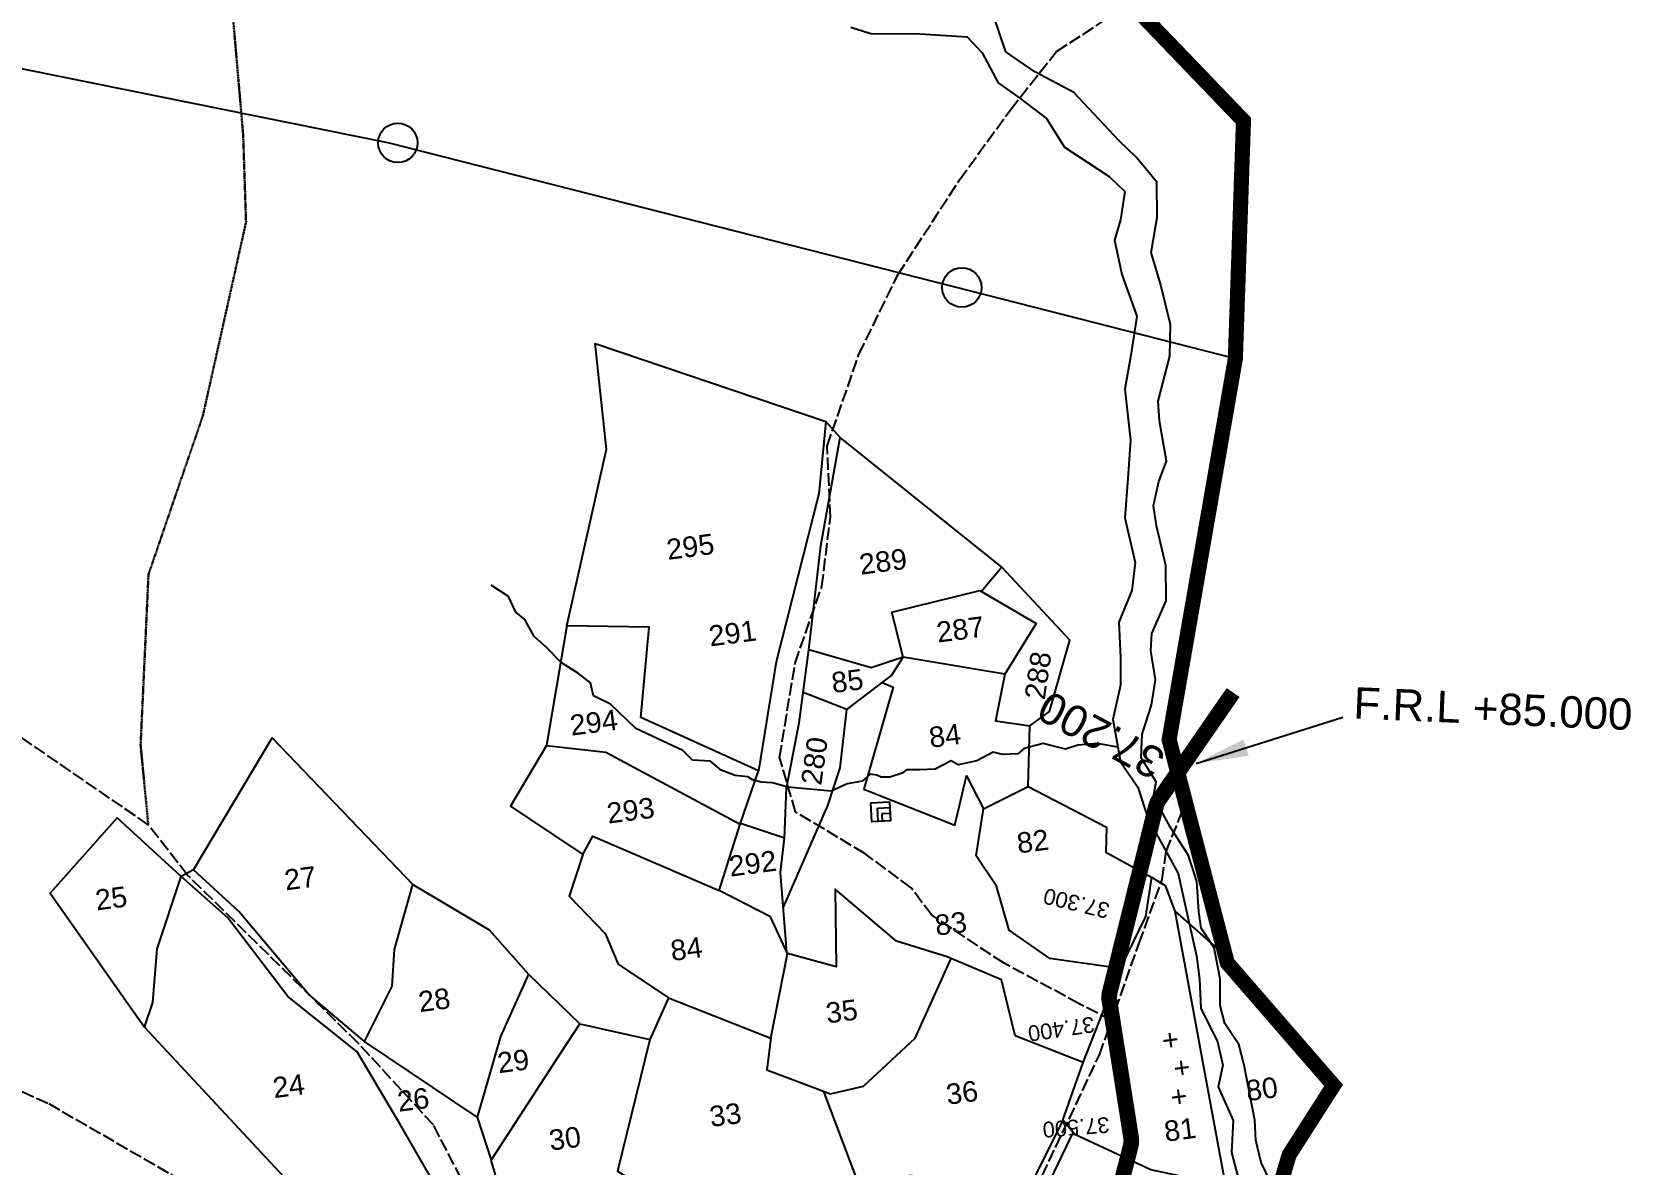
# Model space of a CAD drawing. Header units: inches. Extents: x 325586 to 341753, y 1581072 to 1592491.
# Drawn here: x 336287 to 337816, y 1588244 to 1589327 of the extents above; entities that cross this region are included whole.
import ezdxf

# ---------------------------------------------------------------- set-up
doc = ezdxf.new("R2010")
doc.units = ezdxf.units.IN
doc.header["$MEASUREMENT"] = 0
for name, pattern in [('ACAD_ISO02W100', [15, 12, -3]), ('ACAD_ISO03W100', [30, 12, -18]), ('ACAD_ISO07W100', [3, 0, -3]), ('BORDER', [1.75, 0.5, -0.25, 0.5, -0.25, 0, -0.25])]:
    doc.linetypes.add(name, pattern=pattern)
for name, color, linetype in [('BLOCK', 7, 'Continuous'), ('CARTTRACK', 30, 'ACAD_ISO02W100'), ('laying', 4, 'Continuous'), ('NALA', 4, 'Continuous'), ('ROUND WELL', 5, 'Continuous'), ('SQUAREWELL', 5, 'Continuous'), ('SURVEY_BND', 7, 'Continuous'), ('TEXT', 7, 'Continuous')]:
    doc.layers.add(name, color=color, linetype=linetype)
doc.layers.add('FOOTPATH', color=150, linetype='ACAD_ISO07W100', lineweight=30)
doc.layers.add('VILL_BOUNDARY', color=6, linetype='BORDER', lineweight=30)
doc.styles.get("Standard").update_dxf_attribs({"font": 'arial.ttf'})
doc.dimstyles.get("Standard").update_dxf_attribs({"dimtxt": 0.18, "dimasz": 0.18, "dimexe": 0.18, "dimexo": 0.0625, "dimgap": 0.09, "dimtad": 0, "dimtih": 1, "dimtoh": 1, "dimdec": 4, "dimzin": 0, "dimdsep": 46, "dimtxsty": 'Standard', "dimcen": 0.09, "dimadec": 0, "dimazin": 0, "dimtfac": 1, "dimtdec": 4, "dimtofl": 0, "dimtmove": 0, "dimatfit": 3, "dimfxl": 0, "dimtolj": 1, "dimtzin": 0, "dimarcsym": 0})

msp = doc.modelspace()

# ---------------------------------------------------------------- linework, layer by layer
at = {"layer": 'BLOCK', "color": 1, "const_width": 15}
msp.add_lwpolyline([(337332.8344386378, 1587316.076685518), (337309.6642432322, 1587330.062849098, 0.0005949298973185158), (337309.6234675071, 1587330.087396293), (336953.4825056018, 1587543.909155212, -0.3550036470529136), (336951.3331746947, 1587549.836941804), (337031.1095716946, 1587779.437303902, 0.06751539500085268), (337032.1755584609, 1587784.707296269), (337050.6980181427, 1588070.343121882, -0.3941627113332651), (337055.6666182184, 1588075.019525599), (337286.1426225703, 1588075.983860346, 0.3409103404550006), (337290.9632876927, 1588079.735197176), (337337.9631947289, 1588261.979734664, 0.1027004002690154), (337338.3509586314, 1588270.100761375), (337317.634885901, 1588400.988675444, -0.1005058027726782), (337317.9799858842, 1588408.941247577), (337362.118607439, 1588586.455269048, -0.09056763052828656), (337365.0774717546, 1588593.004343768), (337435.8791042792, 1588695.394396958)], format="xyb", dxfattribs=at)
at = {"layer": 'BLOCK', "color": 2}
for p in [(337412.0918258713, 1588660.994332799), (337359.6784706512, 1588576.641675445), (337335.5483554758, 1588479.596647022), (337320.6331880097, 1588382.044857575), (337336.2659335023, 1588283.274329236)]:
    msp.add_point(p, dxfattribs=at)
at = {"layer": 'CARTTRACK'}
for points in [[(336733.0554887597, 1588164.544287974), (336718.4386962709, 1588190.982074981), (336671.3405808631, 1588282.156872612), (336599.2788549286, 1588360.450138247), (336436.2905938951, 1588520.974167277), (336398.6708031955, 1588569.047840361), (336244.4145955528, 1588674.9452046), (336044.7876456516, 1588777.462087019), (335757.4616015383, 1588932.639037364), (335627.5057065951, 1589011.633561666), (335513.9948366801, 1589094.60701353), (335318.1991476781, 1589294.689496901), (335193.0871912124, 1589470.317592993), (335065.0901943899, 1589680.586360246)], [(337319.7718864963, 1588381.903428069), (337288.7626351336, 1588398.055331289), (337216.8643841796, 1588436.624855635), (337147.7461206312, 1588482.579541778), (337127.9617612712, 1588508.849062515), (337083.7383406968, 1588541.559241494), (337017.4973434036, 1588581.247693441), (337002.3507496765, 1588633.43660679), (337017.1234567802, 1588723.559391235), (337042.6601040711, 1588796.546377739), (337050.9382106363, 1588863.070558552), (337047.7361996576, 1588930.837970373), (337078.1569657636, 1589018.535982012), (337115.3801700567, 1589094.564121031), (337174.2968224637, 1589185.233343015), (337222.9752255423, 1589252.290718169), (337267.0489174637, 1589307.954742362), (337337.9382325439, 1589353.93163523)], [(336168.6896735706, 1588363.365824283), (336303.4899700675, 1588302.625898424), (336457.0272374381, 1588213.892386211), (336561.2618082415, 1588151.858552275), (336740.1816058222, 1588165.070500797), (336832.3529189095, 1588121.075986289), (336962.823775864, 1588056.479381894), (336995.1631322632, 1588045.525803294), (337126.3498288715, 1588086.083767766), (337157.406973193, 1588094.758476972), (337215.2426920412, 1588062.282060241), (337242.274789228, 1588064.619914383), (337245.9736544751, 1588161.761378068), (337253.2997761914, 1588233.626367034), (337308.1065984782, 1588349.070667023), (337346.0579677177, 1588455.887424199), (337368.1779643081, 1588516.661647983), (337371.7800956478, 1588543.387545394), (337390.6016612112, 1588589.471551419)]]:
    msp.add_lwpolyline(points, dxfattribs=at)
at = {"layer": 'FOOTPATH', "ltscale": 0.01}
msp.add_lwpolyline([(336398.6708031955, 1588569.047840361), (336391.3427917805, 1588645.315606277), (336398.8885731433, 1588808.29040422), (336450.8347296789, 1588959.69919711), (336492.1499241163, 1589144.755179007), (336489.395337576, 1589228.466400454), (336474.7936445599, 1589397.137019765), (336476.584929271, 1589601.327658119), (336457.6872677587, 1589807.490586455), (336457.728383571, 1589835.300956795)], dxfattribs=at)
at = {"layer": 'NALA'}
for points in [[(337471.483159373, 1588228.384606681), (337462.7450224616, 1588246.336147757), (337457.7253970537, 1588267.504510764), (337456.6886054896, 1588286.853438708), (337446.5579552727, 1588339.352341756), (337441.2482395035, 1588358.92856824), (337427.8630127558, 1588379.017875142), (337423.6236916761, 1588396.287110084), (337423.6755111596, 1588421.825154481), (337417.8556355425, 1588451.278610629), (337405.2312113024, 1588470.094993987), (337403.229807166, 1588485.767675196), (337401.2042425206, 1588514.898444674), (337393.3806751524, 1588539.725492873), (337375.9207937906, 1588566.404799575), (337359.7020868923, 1588595.935315449), (337362.4329721646, 1588610.005125062), (337347.939274188, 1588632.841968815), (337349.0407237593, 1588655.642668535), (337358.0146801202, 1588683.274308929), (337361.6139035508, 1588707.511325684), (337357.0896989281, 1588735.579952302), (337358.0750267279, 1588751.876802298), (337371.7686640659, 1588782.943151198), (337371.5799818201, 1588816.813496471), (337362.5844208042, 1588854.621035422), (337359.6896518825, 1588873.958771931), (337364.7228164231, 1588897.153242026), (337372.0581914491, 1588916.343007081), (337365.5736723365, 1588954.981240274), (337364.3376666758, 1588973.711717081), (337375.4714060261, 1589016.735208818), (337376.1636901432, 1589047.17188202), (337366.4015474318, 1589085.803120969), (337357.5834657152, 1589115.962238996), (337363.235836272, 1589149.217314907), (337363.1164366736, 1589183.053894817), (337343.6205670757, 1589206.718739672), (337326.8221602636, 1589222.562600831), (337283.5674288112, 1589268.688915253), (337246.3292238493, 1589288.548021563), (337218.4773587563, 1589307.453139466), (337207.0407182205, 1589341.224708726)], [(337070.3742878879, 1589331.031335939), (337089.4065677782, 1589324.97303676), (337136.4756341428, 1589324.663919715), (337181.6873036198, 1589321.990279152), (337196.1161761673, 1589306.625323741), (337211.2560440095, 1589277.991552106), (337231.8878485592, 1589263.242074178), (337257.401738874, 1589243.984614742), (337274.7421545848, 1589216.601288343), (337317.3432571045, 1589188.589631895), (337332.2920331194, 1589174.101900593), (337328.3590182228, 1589146.994258686), (337322.5915129199, 1589127.745415158), (337329.4639663261, 1589094.704882021), (337343.7806746761, 1589054.985150597), (337338.1311075233, 1589017.593043046), (337332.4828304556, 1588985.352579036), (337337.9263184603, 1588936.663630857), (337335.3555675118, 1588900.002731201), (337332.5028232103, 1588862.180353049), (337342.326178659, 1588819.667654588), (337338.994380564, 1588792.911986335), (337326.5024914993, 1588762.753724975), (337328.3252154946, 1588728.737480567), (337328.3801278158, 1588702.415859044), (337320.9996683623, 1588669.691503779), (337328.3300305885, 1588629.24726301), (337344.9215218919, 1588604.947513693), (337354.7031044147, 1588574.332778363), (337368.5956654479, 1588549.173413346), (337383.334339068, 1588522.394362154), (337389.654640573, 1588493.379189654), (337400.8689594188, 1588443.657150154), (337403.8483825415, 1588421.4047472), (337405.1170466057, 1588393.920052161), (337421.0583257853, 1588361.650628058), (337426.1106737719, 1588339.308336926), (337421.5628312821, 1588318.688887301), (337436.0771664086, 1588286.325295883), (337434.2748472872, 1588255.785828408), (337443.9969587027, 1588219.596042873)], [(337325.8294285928, 1588643.043982198), (337306.1587765813, 1588646.641048025), (337287.3259332609, 1588645.159650679), (337275.7163306329, 1588641.231712411), (337262.7853163022, 1588644.316927647), (337254.1477899636, 1588646.687685589), (337235.9630359567, 1588641.935165258), (337230.0865242457, 1588636.897616861), (337215.4715521418, 1588636.114489246), (337206.3625697708, 1588638.459984721), (337190.7369622828, 1588630.066483734), (337172.9732806084, 1588626.281045361), (337166.4204753945, 1588630.11176076), (337150.9103285239, 1588622.299499671), (337136.1703768197, 1588621.347336937), (337123.485254552, 1588621.47937494), (337119.5982535728, 1588618.186405648), (337107.7697167184, 1588614.467897668), (337099.3158603956, 1588614.501954291), (337095.1425989948, 1588616.55126638), (337088.9231012732, 1588617.354467175), (337081.3302188057, 1588610.809579946), (337066.7852444298, 1588608.07355372), (337051.4901479781, 1588601.057947911), (337010.1404370039, 1588605.038302431), (336995.5551574668, 1588609.148356481), (336984.7424796401, 1588609.873414569), (336976.464412204, 1588612.038665298), (336972.0755391953, 1588614.738466289), (336959.9258616933, 1588616.044088207), (336946.2648619228, 1588621.18199348), (336936.3361604534, 1588629.780950371), (336918.9777942628, 1588630.8074375), (336909.6653605877, 1588640.091654754), (336885.7253077605, 1588651.107997646), (336864.9490807864, 1588661.082350874), (336840.5286471482, 1588684.231794007), (336824.4320453425, 1588692.174131413), (336821.4736386781, 1588704.733763651), (336809.8998431099, 1588713.570689095), (336793.3383314537, 1588724.096969694), (336778.4860693178, 1588739.280342849), (336767.5285432959, 1588748.802495961), (336758.8180835037, 1588765.112562857), (336749.9532191673, 1588772.137994114), (336742.9488833478, 1588787.089651675), (336726.3699469765, 1588797.941117746)]]:
    msp.add_lwpolyline(points, dxfattribs=at)
at = {"layer": 'ROUND WELL'}
for centre in [(336637.2807962378, 1589220.559784307), (337176.5329792299, 1589082.455572435)]:
    msp.add_circle(centre, 18.83083042664366, dxfattribs=at)
at = {"layer": 'SQUAREWELL'}
for points in [[(337089.5554423679, 1588589.85352905), (337107.3283783576, 1588590.805872774), (337108.2977538291, 1588572.715085003), (337090.5248178394, 1588571.762741279)], [(337095.9298461716, 1588584.938792242), (337107.6092253095, 1588585.564619254), (337108.2977538291, 1588572.715085003), (337096.6183746913, 1588572.089257991)], [(337100.282123598, 1588579.746150164), (337107.8991315013, 1588580.154299368), (337108.2977538291, 1588572.715085003), (337100.6807459259, 1588572.306935799)]]:
    msp.add_lwpolyline(points, close=True, dxfattribs=at)
at = {"layer": 'SURVEY_BND'}
for points in [[(333542.7327313455, 1587218.191042998), (333926.3386712223, 1587450.726428002), (334237.1189129507, 1587634.454006708), (334371.2247916476, 1587721.990656926), (334542.2969787668, 1587898.435814396), (334586.988151974, 1588050.051862001), (334709.9979317624, 1588191.391080642), (334759.5618194591, 1588233.016213148), (334883.4819225445, 1588383.152702797), (335152.6670315203, 1588633.021810818), (335295.4656202995, 1588782.039518528), (335511.7260828778, 1588991.426774467), (335720.6922581415, 1589187.096422365), (335807.9013988409, 1589270.838833535), (336188.5760288603, 1589309.377737292), (336629.1481765581, 1589220.634290206), (337169.8945375013, 1589083.152137035), (337438.0419238686, 1589014.427261314)], [(336798.9365315374, 1588758.964819739), (336836.6444621337, 1588928.002960168), (336826.0955730311, 1589028.77931926), (337046.3725431066, 1588954.37653714), (337039.8661454772, 1588885.215969737), (336999.1411793497, 1588724.805577645), (336982.1673733707, 1588620.673078564), (336869.5299896552, 1588671.639094457), (336877.5740159161, 1588757.892253523), (336798.9365315374, 1588758.964819739)], [(337007.1271771226, 1588556.253739477), (337008.8059382013, 1588603.894791956), (337021.0328347964, 1588666.562141075), (337030.2117122582, 1588736.17320873), (337041.8466152542, 1588835.475469789), (337060.2218839395, 1588939.18080321), (337046.3725431066, 1588954.37653714)], [(337214.8700452916, 1588815.086394396), (337060.2218839395, 1588939.18080321)], [(337217.6039812797, 1588712.97272904), (337208.6352499106, 1588668.211850057), (337241.6717763437, 1588663.433429805), (337260.2746513701, 1588677.200075637), (337279.8957617107, 1588745.374748591), (337214.8700452916, 1588815.086394396), (337195.4806635124, 1588791.981892477)], [(337120.3870398171, 1588729.320379086), (337109.6247811205, 1588772.007109597), (337193.7710518527, 1588792.994785863), (337247.4495974192, 1588761.191865332), (337217.6039812797, 1588712.97272904), (337120.3870398171, 1588729.320379086)], [(336798.9365315374, 1588758.964819739), (336779.4908005786, 1588644.796643524), (336836.2379109052, 1588638.242436875), (336964.4833313116, 1588569.593022532), (336982.1673733707, 1588620.673078564)], [(337066.6610773781, 1588679.063985161), (337109.2733313682, 1588711.696727881), (337120.3870398171, 1588729.320379086), (337089.9649261626, 1588718.968506229), (337030.2117122582, 1588736.17320873)], [(337100.3662781018, 1588704.875648252), (337110.7676018316, 1588700.564147315), (337082.692143301, 1588603.080485908), (337169.8385699089, 1588568.697118801), (337180.887622004, 1588615.76547843), (337197.1109012581, 1588584.359579756), (337239.9121548563, 1588605.695400909), (337241.6717763437, 1588663.433429805)], [(337005.8974147147, 1588490.180806298), (337048.2633837857, 1588587.282866336), (337060.3043688317, 1588623.473418277), (337066.6610773781, 1588679.063985161), (337024.8271319936, 1588695.337454832)], [(336605.2939164636, 1588362.045579239), (336551.8373964112, 1588407.174325719), (336485.4109172802, 1588486.014879167), (336441.9756319259, 1588525.890760178), (336517.1972219932, 1588652.226178541), (336651.7502578033, 1588511.943571305)], [(336779.4908005786, 1588644.796643524), (336745.0481050236, 1588586.882706285), (336814.1579520204, 1588540.444685898), (336823.7537473334, 1588557.982115797), (336944.3868573816, 1588506.107801348), (336964.4833313116, 1588569.593022532)], [(337239.9121548563, 1588605.695400909), (337314.8256205395, 1588566.65369828), (337314.1685853911, 1588542.734837569), (337357.7946396343, 1588519.097361102), (337352.1897597664, 1588481.224666452), (337327.8590230349, 1588431.615029907), (337260.6225032447, 1588441.384167747), (337221.6975371756, 1588468.270951241), (337209.5419294502, 1588510.383152697), (337190.3583299843, 1588539.442089515), (337197.1109012581, 1588584.359579756)], [(336441.9756319259, 1588525.890760178), (336430.0738261233, 1588519.700267135), (336368.8500953959, 1588575.569988491), (336304.8992312314, 1588503.602256232), (336395.1610800695, 1588375.479017658), (336403.0603074343, 1588399.180888499), (336407.1853563944, 1588450.538497236), (336430.0738261233, 1588519.700267135)], [(337009.2429932426, 1588447.337837962), (337003.302332292, 1588523.413035982), (337007.1271771226, 1588556.253739477), (336964.7558057002, 1588570.38006019)], [(336814.1579520204, 1588540.444685898), (336801.1580925009, 1588500.79640533), (336835.6021136314, 1588465.190876168), (336848.0205483453, 1588435.833504908), (336896.2198925487, 1588403.750660249), (336993.799055689, 1588365.157622607), (337009.9251274639, 1588445.876255755), (336993.4846462883, 1588481.102629119), (336944.3868573816, 1588506.107801348)], [(336395.1610800695, 1588375.479017658), (336558.2575283438, 1588200.524422508), (336719.2299563541, 1588144.531410622), (336639.2399345522, 1588283.399605775), (336598.5409943921, 1588352.045280447), (336532.084359355, 1588404.800880546), (336474.6519485492, 1588480.034125097), (336430.0738261233, 1588519.700267135)], [(337357.7946396343, 1588519.097361102), (337371.021102988, 1588511.131074749), (337380.226573014, 1588486.515033877), (337428.5804662592, 1588443.795130615)], [(336713.1442558226, 1588289.609570791), (336605.2939164636, 1588362.045579239), (336631.7658274182, 1588414.910279714), (336634.0545494542, 1588449.717490891), (336651.7502578033, 1588511.943571305), (336724.5256607268, 1588468.536310482), (336762.0701455623, 1588426.386357271)], [(337292.5247501147, 1588341.932967803), (337227.5389466732, 1588367.224017863), (337214.6033987876, 1588420.766830778), (337162.4717223276, 1588442.958545037), (337114.0930020879, 1588457.733920856), (337055.5308693218, 1588507.4905179), (337056.4651696144, 1588433.104424815), (337009.9251274639, 1588445.876255755)], [(337380.226573014, 1588486.515033877), (337428.5038545695, 1588224.099480304), (337357.2308030669, 1588239.171562122), (337284.64422222, 1588273.064464553), (337273.233040849, 1588286.773725129), (337292.5247501147, 1588341.932967803), (337327.8590230349, 1588431.615029907)], [(336993.799055689, 1588365.157622607), (336990.0796485138, 1588334.845942904), (337050.8821693123, 1588311.837518933), (337082.4214542164, 1588319.156040569), (337131.7555904243, 1588364.951587833), (337166.3894087361, 1588441.290841575)], [(336811.2236629157, 1588378.639868348), (336762.0701455623, 1588426.386357271), (336735.3260964308, 1588366.846223577), (336713.1442558226, 1588289.609570791), (336726.4195006302, 1588248.641596964)], [(336896.2198925487, 1588403.750660249), (336878.088797387, 1588363.897793061), (336847.4440242269, 1588237.949864436), (336943.2989940227, 1588178.453045044), (336965.9304544877, 1588188.443074204), (336980.6545089212, 1588226.73519252), (337096.3837954956, 1588186.119961438), (337075.6154253294, 1588232.373704881)], [(336797.2279963001, 1588153.901674805), (336741.1074133537, 1588198.85711304), (336726.4195006302, 1588248.641596964), (336792.9863391127, 1588351.049927437), (336811.2236629157, 1588378.639868348), (336878.088797387, 1588363.897793061)], [(337273.233040849, 1588286.773725129), (337232.6955749535, 1588205.400976934), (337173.5945599591, 1588219.814938427), (337168.1942670235, 1588228.92925115), (337126.7927418896, 1588233.865775661), (337116.5939010784, 1588220.055091599), (337075.6154253294, 1588232.373704881), (337044.7020868223, 1588314.176138389)], [(337247.6079266421, 1588071.468168893), (337250.6571955443, 1588207.704189324), (337282.9561101088, 1588275.092542809)]]:
    msp.add_lwpolyline(points, dxfattribs=at)
at = {"layer": 'VILL_BOUNDARY', "color": 6, "linetype": 'ACAD_ISO03W100', "lineweight": -2, "ltscale": 3, "const_width": 14.45142157897205}
msp.add_lwpolyline([(337239.2192114388, 1589456.644832031), (337445.8021987759, 1589241.703488443), (337438.0419238686, 1589014.427261314), (337374.7215467732, 1588650.383373957), (337430.3292183133, 1588437.087390869), (337531.97001765, 1588319.966543892), (337489.4184524226, 1588253.514240525), (337452.4566337592, 1588126.881469833), (337464.8209048137, 1588110.985038455), (337554.0029102484, 1588072.236722647), (337539.1150055991, 1587972.594503075), (337578.2274848838, 1587968.218054558), (337571.5176000486, 1587928.340123666), (337504.3109175242, 1587814.514126189), (337409.8521711044, 1587611.059315616), (337387.0120563472, 1587540.455028219), (337144.8404382991, 1587338.877216015), (336880.78030485, 1587335.745621367), (336736.9053812592, 1587337.684590775), (336674.2881747152, 1587355.363279149), (336454.4094370796, 1587086.819726099)], dxfattribs=at)

# ---------------------------------------------------------------- texts
at = {"layer": 'BLOCK', "color": 1}
for s, rotation, p in [('F.R.L +85.000', 357.5894278736942, (337550.5249480886, 1588670.610522683)), ('37.200', 151.9275130712095, (337373.2648777461, 1588637.727508576))]:
    msp.add_text(s, height=30, rotation=rotation, dxfattribs=at).set_placement(p)
at = {"layer": 'BLOCK', "color": 0}
for s, rotation, p in [('37.300', 166.4684005327977, (337319.0198613954, 1588493.642529722)), ('37.400', 188.3507525257926, (337302.2085314914, 1588385.844052818)), ('37.500', 184.4846060163247, (337317.1182510325, 1588289.889289599))]:
    msp.add_text(s, height=15, rotation=rotation, dxfattribs=at).set_placement(p)
at = {"layer": 'TEXT'}
for s, rotation, p in [('295', 7.404311938628717, (336895.5000236253, 1588822.113933183)), ('289', 7.404311938628717, (337079.8184668569, 1588807.897839906)), ('291', 7.404311938628717, (336935.9562879932, 1588739.398985221)), ('287', 7.404311938628717, (337153.6275345497, 1588743.047575938)), ('288', 81.86333020389105, (337255.8077973294, 1588687.700199309)), ('85', 7.404311938628717, (337053.2203089042, 1588694.779777671)), ('294', 7.404311938628717, (336803.1526372509, 1588654.101113081)), ('280', 81.86333020389105, (337042.0117357587, 1588605.970896064)), ('84', 7.404311938628717, (337146.5145054238, 1588642.504921164)), ('293', 7.404311938628717, (336838.4353888492, 1588570.09473049)), ('82', 7.404311938628717, (337230.5101726819, 1588541.537856428)), ('292', 7.404311938628717, (336955.1561987317, 1588519.411735335)), ('27', 7.404311938628717, (336530.1211423465, 1588506.268746352)), ('25', 7.404311938628717, (336349.300518082, 1588487.090989437)), ('83', 7.404311938628717, (337152.1716174769, 1588462.930172369)), ('84', 7.404311938628717, (336899.3650039214, 1588438.780349249)), ('28', 7.404311938628717, (336658.2534494132, 1588389.93515552)), ('35', 7.404311938628717, (337047.8088402209, 1588379.105133101)), ('+', 7.404311938628717, (337369.2026836332, 1588352.831284179)), ('29', 7.404311938628717, (336733.7443830147, 1588331.556509986)), ('24', 7.404311938628717, (336519.0443430747, 1588307.768482503)), ('+', 7.404311938628717, (337380.123257457, 1588326.228332579)), ('26', 7.404311938628717, (336638.101866128, 1588294.728847143)), ('36', 7.404311938628717, (337162.8674072167, 1588301.417240706)), ('+', 7.404311938628717, (337377.3713714974, 1588298.651129367)), ('80', 7.404311938628717, (337449.5361237911, 1588304.945479076)), ('33', 7.404311938628717, (336936.5841358444, 1588280.205694338)), ('81', 7.404311938628717, (337371.3195824036, 1588266.084107719)), ('30', 7.404311938628717, (336783.1501472775, 1588257.597303845))]:
    msp.add_text(s, height=19.6239897699997, rotation=rotation, dxfattribs=at).set_placement(p)

# ---------------------------------------------------------------- leaders
at = {"layer": 'laying', "color": 0}
msp.add_leader([(337400.5039069019, 1588627.647316023), (337540.9297213079, 1588671.934685607)], dimstyle='Standard', override={"dimasz": 50, "dimgap": 0.09, "dimtad": 0}, dxfattribs=at)

doc.saveas('drawing.dxf')
